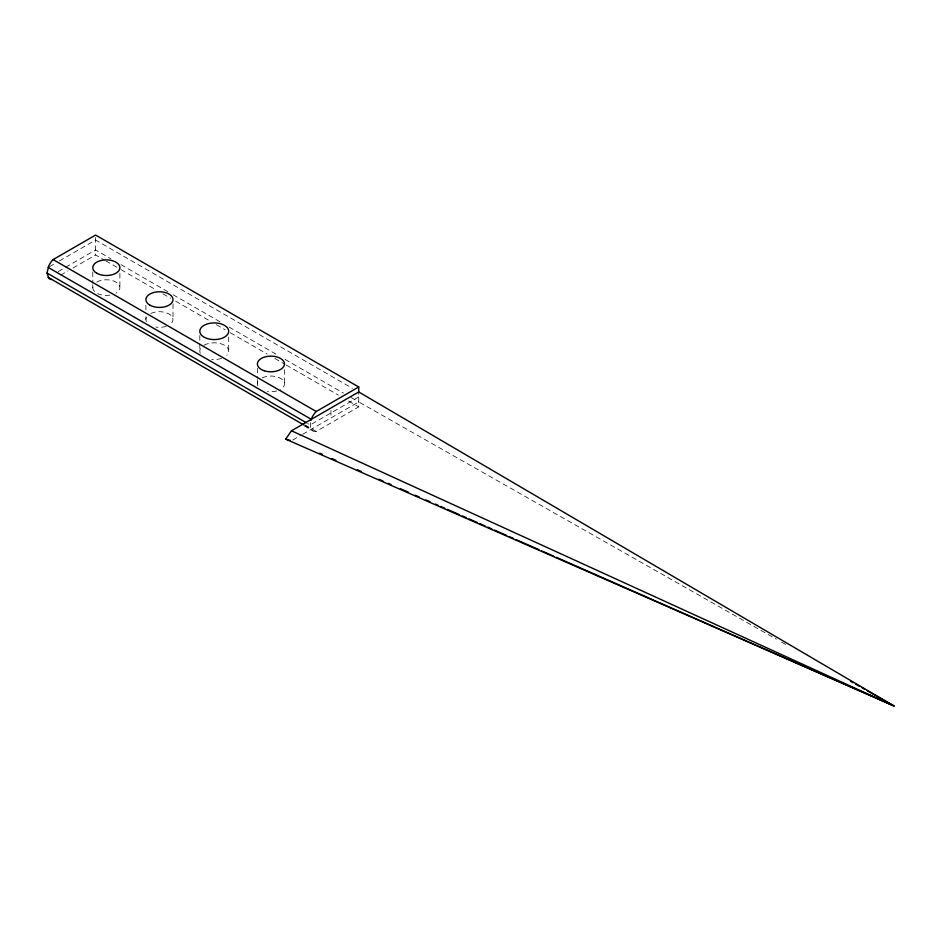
<?xml version="1.0" encoding="UTF-8"?>
<svg xmlns="http://www.w3.org/2000/svg" width="941" height="941" viewBox="0 0 941 941"><rect width="100%" height="100%" fill="white"/><g stroke="black" fill="none" stroke-linecap="round" stroke-linejoin="round"><path stroke-width="0.71" stroke-dasharray="4.71 3.53" d="M310.377 422.709L310.377 427.002L311.859 430.084A12.951 7.481 -60 0 0 316.258 431.413L358.733 406.888L358.733 391.962M49.426 266.691L54.413 263.809M59.412 260.928L95.594 240.037L352.369 388.292M58.166 271.596L64.4 267.997M65.647 267.279L95.594 249.988L110.85 258.799M60.612 275.16L68.105 270.832M73.104 267.95L95.594 254.976L104.486 260.104M358.733 396.937L310.189 424.956L307.648 423.497M292.722 440.023L301.402 435.013M302.637 434.295L358.733 401.913L776.431 639.186M781.536 642.091L786.652 644.997M121.013 264.668L168.051 291.828M173.132 294.756L221.441 322.645M229.063 327.056L277.372 354.945M285.005 359.344L343.477 393.103M351.099 397.514L358.733 401.913M105.757 260.845L119.742 268.914M121.013 269.644L156.606 290.193M162.969 293.863L170.592 298.273M175.673 301.202L209.996 321.022M216.359 324.692L225.252 329.832M230.333 332.761L267.209 354.051M274.831 358.45L285.005 364.32M286.276 365.061L338.395 395.149M348.558 401.019L358.733 406.888M304.813 424.803L316.258 431.413M304.966 425.614L311.318 429.284M304.19 425.873L313.082 431.002M330.95 410.488L330.95 417.957M284.476 369.66L284.476 383.881M257.387 368.237L257.387 378.188M257.387 379.611L257.387 383.881M228.71 336.937L228.71 351.158M199.81 335.514L199.81 351.158M173.003 303.872L173.003 319.517M145.902 305.296L145.902 310.977M145.902 316.67L145.902 319.517M119.895 273.372L119.895 287.593M95.594 237.544L95.594 254.976M92.794 271.949L92.794 283.323M92.794 284.747L92.794 287.593M96.758 282.065A13.55 7.822 0 0 1 115.919 282.065A13.55 7.822 0 0 1 115.919 293.121M109.85 295.156A13.55 7.822 0 0 1 97.629 293.592M94.606 291.51A13.55 7.822 0 0 1 93.253 285.57M150.736 313.529A13.55 7.822 0 0 1 168.157 313.518A13.55 7.822 0 0 1 171.18 323.422M166.228 326.292A13.55 7.822 0 0 1 155.947 327.068M146.361 321.54A13.55 7.822 0 0 1 146.361 317.493M204.032 345.253A14.456 8.34 0 0 1 223.052 344.535A14.456 8.34 0 0 1 226.769 355.333M221.476 358.38A14.456 8.34 0 0 1 211.749 359.368M200.292 353.31A14.456 8.34 0 0 1 201.739 346.982M262.221 377.882A13.55 7.822 0 0 1 280.924 378.588A13.55 7.822 0 0 1 280.512 389.409M276.666 390.962A13.55 7.822 0 0 1 267.42 391.432M257.846 385.904A13.55 7.822 0 0 1 257.846 381.858"/><path stroke-width="1.41" d="M51.437 279.536A12.951 7.481 -60 0 1 48.72 278.16L47.05 273.043L48.72 265.985A12.951 7.481 -60 0 1 53.119 259.575L95.594 235.062L358.733 386.974L358.733 391.962L893.95 705.938L285.652 439.129L291.487 430.778L358.733 391.962M310.942 420.321L311.859 417.91A12.951 7.481 -60 0 1 316.258 411.499L358.733 386.974M285.652 439.129L290.322 440.412M319.728 453.174L322.422 454.35M331.832 458.49L335.866 460.267M357.38 469.747L361.415 471.523M378.894 479.216L382.928 480.992M388.315 483.356L390.997 484.544M400.419 488.685L408.488 492.237M415.204 495.201L419.239 496.977M425.967 499.93L430.002 501.706M435.377 504.082L438.071 505.258M440.753 506.446L444.787 508.222M447.481 509.41L459.584 514.739M462.278 515.915L466.313 517.691M468.994 518.879L477.063 522.431M479.757 523.608L485.133 525.984M487.826 527.16L491.861 528.936M494.554 530.124L506.646 535.453M509.34 536.641L513.374 538.417M516.068 539.593L538.922 549.662M541.616 550.85L553.72 556.178M556.413 557.354L893.95 705.938L867.12 690.706M291.487 430.778L893.95 705.938M850.523 681.272L853.075 682.719M855.628 684.178L859.462 686.354M862.015 687.8L864.567 689.259M53.119 259.575L316.258 411.499M48.179 267.409L311.318 419.333M47.05 273.043L306.378 422.756M48.179 277.36L303.696 424.885M96.758 273.219A13.55 7.822 0 0 0 119.425 269.702A13.55 7.822 0 0 0 102.84 260.128A13.55 7.822 0 0 0 96.758 273.219M149.866 305.131A13.55 7.822 0 0 0 172.544 301.626A13.55 7.822 0 0 0 155.947 292.051A13.55 7.822 0 0 0 149.866 305.131M207.032 338.466A14.456 8.34 0 0 0 228.71 331.244A14.456 8.34 0 0 0 207.032 324.022A14.456 8.34 0 0 0 207.032 338.466M264.162 370.742A13.55 7.822 0 0 0 284.476 363.967A13.55 7.822 0 0 0 264.162 357.192A13.55 7.822 0 0 0 264.162 370.742"/></g></svg>
